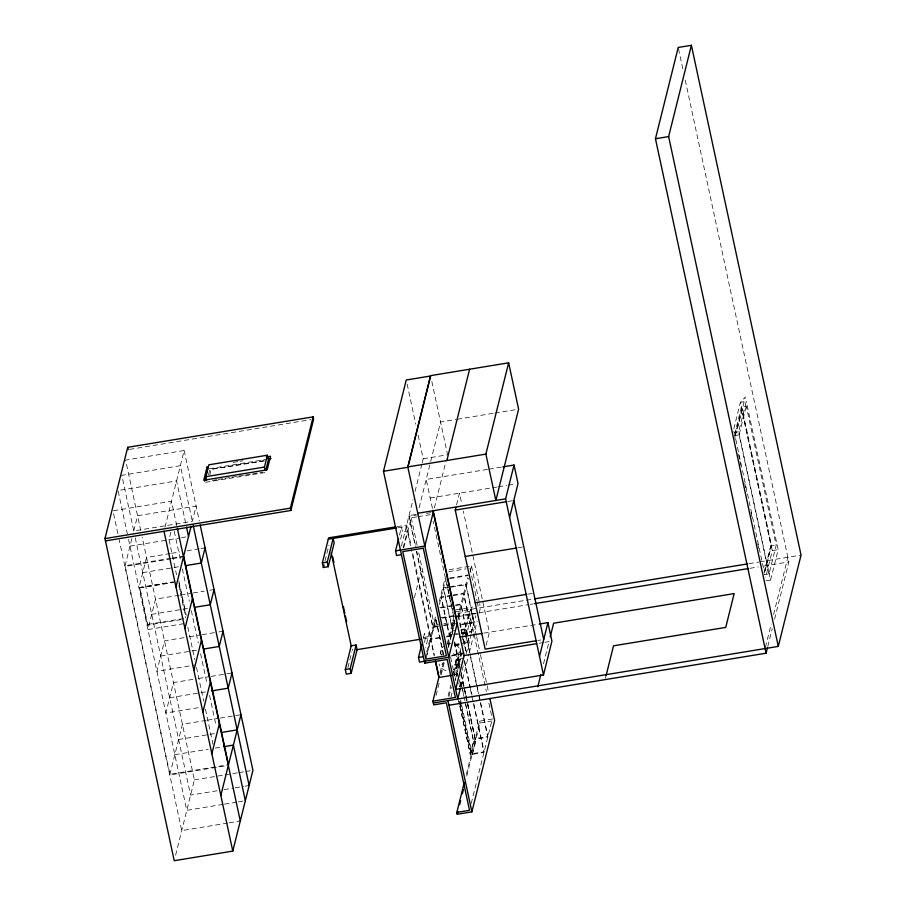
<?xml version="1.0" encoding="UTF-8"?>
<svg xmlns="http://www.w3.org/2000/svg" width="906" height="906" viewBox="0 0 906 906"><rect width="100%" height="100%" fill="white"/><g stroke="black" fill="none" stroke-linecap="round" stroke-linejoin="round"><path stroke-width="0.68" stroke-dasharray="4.53 3.4" d="M131.88 538.538L124.915 566.431L170.928 558.877M133.771 530.939L137.565 515.718L196.115 506.114L192.321 521.324L133.771 530.939L121.812 475.322L180.362 465.707L192.321 521.324M181.098 619.591L147.633 625.083L139.66 588.005L139.83 587.326L173.295 581.833M165.028 527.19L184.156 450.497L125.606 460.101L140.747 530.52M147.633 625.083L139.83 587.326M170.906 532.139L169.014 539.738L176.534 574.721M208.527 474.721L209.841 469.467L266.998 460.078M209.83 475.14L211.098 469.353L266.806 460.599M175.605 855.23L194.382 779.896L142.197 537.247M325.005 560.939L328.935 545.163M347.938 667.541L351.868 651.765M352.196 650.451L352.536 649.104M399.489 535.095L401.46 527.201L402.457 531.845L400.486 539.727M401.426 546.125L413.011 499.659M415.05 491.482L421.834 464.234M422.173 462.875L423.193 458.787L417.847 433.906M403.079 548.13L407.338 531.041L402.457 531.845M403.804 547.541L411.222 517.79L416.681 516.896M419.127 507.847L430.35 462.853M430.69 461.494L440.543 421.981L455.877 419.467M434.348 507.915L445.899 461.596M414.427 597.575L420.826 571.879L422.785 571.561M423.408 637.745L424.382 633.804L429.263 633L425.661 647.462M456.556 504.891L459.478 493.192L461.845 504.2M424.404 642.377L425.39 638.436L424.382 633.804M426.658 652.093L435.911 614.981M439.308 601.358L445.084 578.198M426.805 654.981L435.967 618.198M439.365 604.574L445.82 578.64L446.692 582.717M426.25 657.779L434.348 625.321L418.334 550.882M440.203 654.03L441.143 650.259M440.067 672.546L442.445 663.011M447.202 643.94L453.985 616.646M440.452 674.404L443.861 660.78M447.926 644.438L454.053 619.908M436.092 695.332L439.15 683.079M441.188 674.902L444.586 661.278M448.323 646.284L454.778 620.406M448.436 647.654L454.835 621.958L433.193 521.324M457.734 617.235L467.587 577.734M458.606 617.79L468.459 578.277M470.157 571.471L471.516 566.012L447.122 570.021M460.135 664.63L454.937 665.48L456.126 659.33L463.929 658.05M454.937 665.48L456.126 659.33M448.096 695.978L450.814 685.083M454.212 671.459L459.988 648.288M462.026 640.123L463.045 636.035M463.385 634.664L469.161 611.505L457.745 613.385M448.968 696.533L451.347 686.986M454.065 676.091L460.86 648.843M464.597 633.86L470.712 609.33L476.318 635.423M457.213 676.544L455.888 670.361L457.779 662.762L458.561 662.626L456.669 670.236L457.994 676.42M458.243 664.291L460.441 655.502M450.984 697.076L452.003 692.988M455.401 679.364L462.196 652.116M463.895 645.31L471.709 613.974L528.742 604.608M458.776 683.849L461.834 671.595M462.173 670.225L464.552 660.689M466.25 653.883L471.007 634.812M471.346 633.441L475.763 615.729M459.478 686.85L460.826 681.448L462.773 681.119L465.729 694.823M459.965 686.567L460.939 682.705L463.861 696.295M460.792 686.748L468.946 654.053M469.285 652.694L477.088 621.357M479.127 613.181L480.486 607.733L479.625 603.69M461.426 686.533L462.773 681.119M486.137 645.231L489.376 632.229L463.317 511.086M466.024 696.182L475.741 741.38L472.366 754.902L470.418 755.219L473.781 741.697L465.242 701.98M466.352 774.245L479.602 721.119L492.286 719.036L488.73 702.49M466.749 776.102L479.999 722.965L479.602 721.119M471.222 803.497L492.286 719.036M543.521 663.792L549.251 640.802M605.423 678.266L606.103 675.57M733.815 428.776L740.406 402.321L745.321 396.998L737.744 427.428L733.645 431.856M734.585 434.325L741.402 406.953L746.284 406.148L776.193 545.197L769.024 573.928L764.143 574.732L771.312 545.99L776.193 545.197M734.993 435.254L742.071 408.765L771.368 545.027L764.46 572.751M742.071 408.765L735.151 436.488L764.166 571.38M765.887 580.859L770.576 580.089L738.673 431.788L746.261 401.358L740.406 402.321L772.308 550.633L765.706 577.088M769.024 573.928L739.115 434.891L746.284 406.148M763.973 572.83L770.881 545.106L741.572 408.855M770.576 580.089L778.163 549.67L746.261 401.358M765.445 647.201L771.221 624.041M773.599 614.495L787.869 557.281M767.801 646.386L772.218 628.673M774.596 619.138L788.866 561.913L685.049 79.241M129.603 449.399L310.837 419.648M457.27 419.24L493.51 413.283M494.914 413.057L515.82 409.625M233.318 462.4L238.833 461.494M240.215 461.267L242.967 460.814M208.992 468.787L265.526 459.512M212.468 480.384L216.647 479.693M218.04 479.467L223.623 478.549M225.016 478.323L230.588 477.405M231.981 477.179L237.565 476.262M238.958 476.035L244.529 475.118M245.922 474.891L251.506 473.974M252.899 473.747L258.47 472.83M259.863 472.604L262.661 472.139M205.617 482.309L266.296 472.354M423.193 458.787L447.598 454.789L431.449 379.727M487.553 469.387L426.205 479.455L432.57 509.002M488.946 469.161L501.494 467.1M733.996 432.558L738.673 431.788M734.245 435.684L739.115 434.891M129.977 546.148L180.169 537.915M181.562 537.677L188.527 536.533M430.191 497.994L497.111 487.009M498.504 486.782L506.873 485.412M508.266 485.174L515.231 484.031M170.237 553.543L146.534 557.439L138.946 587.858L176.591 581.686M171.63 553.317L179.988 551.947M186.964 550.803L199.513 548.742M200.906 548.515L205.084 547.824M415.809 514.472L409.036 515.582L415.537 545.797M418.357 514.71L408.866 516.261L415.367 546.477M426.488 513.374L431.913 512.479M508.232 501.392L512.411 500.712M418.051 516.669L430.35 514.653M171.098 558.209L125.085 565.752L169.943 774.324L227.1 764.936M172.491 557.983L183.646 556.148M172.321 558.651L183.476 556.828M396.919 526.658L406.681 525.05L411.109 545.65M397.972 527.779L406.341 526.409L411.358 549.749M142.74 572.649L181.778 566.239M139.66 588.005L173.125 582.513M179.207 595.253L155.504 599.149L147.916 629.568L185.56 623.396M180.6 595.027L191.755 593.192M193.148 592.966L204.303 591.142M209.875 590.225L214.054 589.534M518.198 547.745L522.388 547.054M151.71 614.359L190.747 607.949M448.844 571.663L466.001 568.843M147.803 624.404L185.447 618.232M449.772 577.994L468.255 574.959M449.603 578.662L468.096 575.627M449.976 587.36L443.374 588.447L451.55 626.454L454.189 626.012M451.29 587.145L465.82 584.755L473.985 622.762L459.467 625.151M183.997 637.654L164.473 640.859L156.897 671.289L194.53 665.106M189.569 636.737L200.724 634.913M202.117 634.676L217.451 632.162M218.844 631.935L223.035 631.244M451.822 595.163L441.267 596.895L449.433 634.902L452.083 634.472M453.147 594.948L463.713 593.215L471.879 631.222L458.685 633.385M451.652 595.842L441.097 597.575L449.274 635.582L454.552 634.71M452.977 595.627L463.544 593.883L471.709 631.89L461.154 633.622M772.308 550.633L778.163 549.67M439.886 607.496L454.404 605.117M455.729 604.902L461.007 604.03L468.017 636.601M441.041 607.96L454.246 605.786M455.559 605.57L460.837 604.71L469.014 642.716L463.736 643.577M528.175 594.087L532.354 593.407M160.69 656.069L199.716 649.67M455.695 609.885L472.853 607.065M456.069 611.743L524.959 600.429M526.352 600.202L533.306 599.059M748.922 563.668L758.662 562.071M760.043 561.845L801.04 555.118M441.154 617.665L455.673 615.287M442.298 618.13L456.828 615.74M455.31 616.431L475.118 613.181M530.135 604.381L532.909 603.928M749.919 568.311L758.265 566.941M763.826 566.024L788.866 561.913M457.779 616.669L476.262 613.634M434.348 625.321L438.447 624.653M443.906 623.747L454.835 621.958M438.379 625.933L432.966 626.816L416.715 551.29M443.804 625.038L454.642 623.26M438.21 626.601L432.796 627.496L416.454 551.528M443.634 625.718L457.19 623.487M454.359 625.344L451.709 625.774L443.544 587.768L465.99 584.087L474.155 622.094L459.636 624.472M454.653 630.633L452.117 631.04L452.717 633.804M461.007 629.591L464.812 628.957L469.852 652.399M460.837 630.259L464.642 629.636L466.126 636.533M423.634 637.428L430.599 636.284L412.287 551.142M423.295 638.787L430.259 637.631L411.652 551.12M453.396 634.245L457.36 633.6M455.865 634.494L459.829 633.849M440.078 637.303L430.826 638.809L434.336 655.106M446.669 636.216L453.272 635.129M439.908 637.971L430.667 639.489L434.167 655.774M446.511 636.895L451.788 636.023M192.967 679.364L173.454 682.569L165.866 712.999L199.32 707.507M198.539 678.447L209.694 676.623M211.087 676.397L232.004 672.965M483.804 633.147L539.568 623.996M454.665 644.415L469.183 642.037L468.311 637.96M454.495 645.095L462.411 643.792M454.653 645.276L459.727 644.449M454.484 645.955L459.557 645.117M169.66 697.79L208.697 691.38M538.141 640.44L540.927 639.976M451.969 655.242L466.488 652.852L463.566 639.285M450.475 656.125L462.354 654.177M539.376 643.215L543.555 642.535M544.948 642.297L549.127 641.618M456.284 660.066L464.087 658.787M454.778 664.732L459.976 663.883M455.888 670.361L456.669 670.236M453.532 674.438L457.485 673.781M454.676 674.891L457.315 674.46M206.126 720.395L182.423 724.279L169.773 774.992L226.93 765.615M207.519 720.168L218.663 718.333M220.067 718.107L240.973 714.675M178.629 739.5L217.666 733.09M174.835 754.709L208.289 749.217M215.266 748.073L222.23 746.929M479.999 722.965L491.969 721.006M194.382 779.896L223.657 775.094M225.05 774.868L237.599 772.807M238.991 772.58L250.147 770.746M473.781 741.697L475.741 741.38M217.078 790.768L190.588 795.117L135.221 537.666M224.054 789.624L233.805 788.016M235.198 787.79L243.567 786.419M244.96 786.193L249.139 785.502M223.046 804.381L186.795 810.326L128.516 539.364M224.439 804.143L236.987 802.093M238.38 801.855L245.345 800.711M227.746 823.056L181.744 830.609L119.184 539.761M229.139 822.829L240.294 821.006M678.515 48.845L682.965 69.569M734.664 436.567L735.253 439.331M738.515 454.461L739.704 459.976M739.998 461.347L740.882 465.48M744.732 483.374L746.51 491.63M750.949 512.275L752.433 519.149M757.756 543.928L759.239 550.814M471.516 566.012L479.331 602.343M469.965 568.187L476.975 600.769M477.258 602.128L478.142 606.193M476.624 636.805L480.169 653.283M480.463 654.653L488.436 691.731M469.161 611.505L486.352 691.459M470.146 653.781L478.742 693.758M479.036 695.129L487.938 736.487L475.242 738.571L464.28 687.563M466.42 637.915L469.387 651.697M470.565 657.212L476.794 686.159M477.088 687.541L480.055 701.323M480.35 702.705L487.768 737.167L475.084 739.251L467.077 702.025M458.311 614.846L462.4 633.849M458.142 615.525L462.819 637.246M463.113 638.594L466.318 653.532M407.145 384.144L415.763 424.235M464.552 660.78L471.969 695.242M473.747 703.509L484.121 751.765L471.437 753.849L459.874 700.078M464.393 661.459L470.021 687.643M470.316 689.024L483.963 752.433L471.267 754.517L459.704 700.757M446.986 584.064L447.858 588.141M448.153 589.5L449.025 593.566M449.319 594.925L450.191 599.002M450.486 600.361L453.113 612.569M454.733 641.912L459.693 664.993M454.495 642.071L459.818 667.02M461.313 673.781L463.985 686.182M451.947 631.72L452.547 634.472M454.325 642.75L460.157 670.044M461.143 674.449L465.593 695.129M465.888 696.51L466.783 700.644M457.779 662.762L459.115 668.934M460.826 681.448L464.948 700.61M465.593 704.438L473.498 741.108L470.282 753.962L458.889 700.995M460.588 700.123L461.471 704.234M461.766 705.604L472.366 754.902M450.69 657.348L452.162 664.234M452.468 665.616L453.351 669.749M453.646 671.131L455.729 680.78M453.476 671.81L454.37 675.944M458.629 700.44L459.512 704.551M459.806 705.921L470.418 755.219M436.16 619.885L444.042 656.533M435.695 619.206L443.294 654.494M411.222 517.79L417.145 545.367M184.156 450.497L199.297 520.916M185.617 522.977L176.568 480.927L118.018 490.531L127.35 533.94M176.761 525.627L171.506 501.211L112.956 510.814L117.995 534.246M174.258 531.256L180.328 559.512M182.355 568.934L189.297 601.222M191.325 610.644L198.278 642.943M200.588 653.702L207.248 684.653M209.558 695.412L216.217 726.363M178.867 580.927L186.251 615.253M178.992 582.977L185.787 614.551M178.856 585.491L185.798 617.779M187.825 627.201L194.767 659.5M196.5 667.575L203.737 701.21M205.481 709.285L213.001 744.268M455.684 644.834A10 9.366 14 0 1 460.678 654.302A10 9.366 14 0 1 453.464 662.014M441.199 655.129A10 9.366 14 0 1 443.68 646.091M448.119 643.747A10 9.366 14 0 1 450.69 643.475M453.498 653.622A10 9.366 14 0 1 453.668 669.919M446.114 670.712A10 9.366 14 0 1 439.002 663.917M441.482 654.891A10 9.366 14 0 1 443.532 653.43"/><path stroke-width="1.36" d="M200.169 524.948L252.933 770.293L232.785 851.085L174.235 860.7L104.96 538.583L127.712 447.304L313.136 416.873L313.635 419.195L290.871 510.474L105.458 540.905M175.968 586.907L191.053 526.397M204.575 481.188L207.61 469.014L207.112 466.703L203.748 480.225L267.179 469.818L270.543 456.284L266.409 456.964M206.647 480.135L205.9 476.658L208.844 464.823L267.395 455.22L268.391 459.852L265.775 470.373M184.937 628.628L192.446 598.538M205.084 547.824L201.291 563.034L185.957 565.559M193.918 670.338L201.415 640.248M214.054 589.534L210.271 604.755L194.926 607.269M202.887 712.048L210.385 681.958M223.035 631.244L219.241 646.465L203.907 648.979M265.198 470.531L264.45 467.054L267.395 455.22M211.857 753.758L219.354 723.668M232.004 672.965L228.21 688.175L211.483 690.916M290.871 510.474L290.373 508.153L313.136 416.873M220.826 795.468L240.973 714.675M328.244 566.714L327.247 562.082L333.148 538.413L334.144 543.056L328.244 566.714L323.363 567.518L322.366 562.886L328.606 537.87L395.526 526.884M323.363 567.518L324.02 564.891M383.487 471.279L406.25 379.999L430.644 375.99L407.893 467.281L383.487 471.279L424.767 663.158L447.202 659.477L455.378 697.473L432.932 701.165L433.714 704.868L446.398 702.784L469.523 810.315L456.839 812.399L457.236 814.256L471.879 811.844L494.631 720.564L489.908 698.594M345.299 669.477L351.2 645.819L356.081 645.015L357.077 649.647L351.177 673.317L346.296 674.121L345.299 669.477L350.18 668.685L356.081 645.015M460.452 688.107L457.734 699.013L407.813 466.918L430.565 375.639L508.64 362.819L518.606 409.172L495.854 500.452L485.876 454.099L508.64 362.819M401.437 554.71L396.556 555.503L395.56 550.871L398.504 539.036M433.668 510.644L424.835 546.069L395.56 550.871M446.851 460.508L469.602 369.229M457.36 622.818L448.764 657.303L419.478 662.105L418.481 657.473L421.766 644.325M536.748 640.667L485.163 649.138L455.254 510.089L455.911 507.496M424.767 663.158L425.446 660.429M432.932 701.165L439.048 676.635M432.864 510.384L464.087 655.57L455.661 689.375L543.487 674.97L551.913 641.154L547.926 622.615L539.568 623.996M543.487 674.97L505.605 498.844L514.042 465.038L502.887 466.873M509.591 517.383L518.028 483.578L514.042 465.038M456.839 812.399L464.314 782.422M457.236 814.256L457.915 811.527M459.614 804.709L460.633 800.621M462.332 793.815L463.351 789.726M448.946 705.253L766.102 653.192L655.457 138.743L678.22 47.463L691.391 45.3L801.04 555.118L778.288 646.397L433.317 703.022M778.288 646.397L668.628 136.579L691.391 45.3M539.5 656.431L547.926 622.615M537.79 686.782L540.825 674.608M550.259 636.737L553.634 623.215L734.166 593.589L725.74 627.394L613.521 645.819L606.103 675.57M766.102 653.192L767.461 647.745M655.457 138.743L668.628 136.579M268.289 459.059L271.041 458.606M205.9 476.658L264.45 467.054M407.813 466.918L485.876 454.099M104.96 538.583L290.373 508.153M417.779 513.26L505.605 498.844M455.254 510.089L506.839 501.63M328.266 539.217L396.579 528.005M322.366 562.886L327.247 562.082M465.231 556.443L516.805 547.971M475.197 602.784L526.771 594.325M534.699 598.832L747.529 563.894M534.302 603.69L748.526 568.538M356.375 649.761L420.509 639.24M460.101 637.031L482.411 633.373M418.481 657.473L423.362 656.669M464.087 655.57L536.579 643.679M452.037 675.332L438.832 677.495L435.333 661.21M221.845 732.399L237.179 729.885M223.623 746.703L233.386 745.094L245.345 800.711M513.815 500.486L543.713 639.523M433.725 512.955L456.771 620.066M447.949 700.61L471.879 811.844M435.503 660.531L439.002 676.816M332.74 557.088L333.929 562.581M343.374 606.533L344.846 613.396M345.446 616.137L346.624 621.629M331.222 552.954L351.313 646.329M350.18 668.685L351.177 673.317M193.193 525.367L249.139 785.502M186.489 527.043L188.527 536.533M183.646 556.148L228.493 764.709M177.35 528.334L240.294 821.006M164.009 531.301L232.785 851.085M127.712 447.304L128.21 449.625M423.283 548.243L402.785 551.607L425.911 659.126L446.409 655.763L423.283 548.243"/></g></svg>
